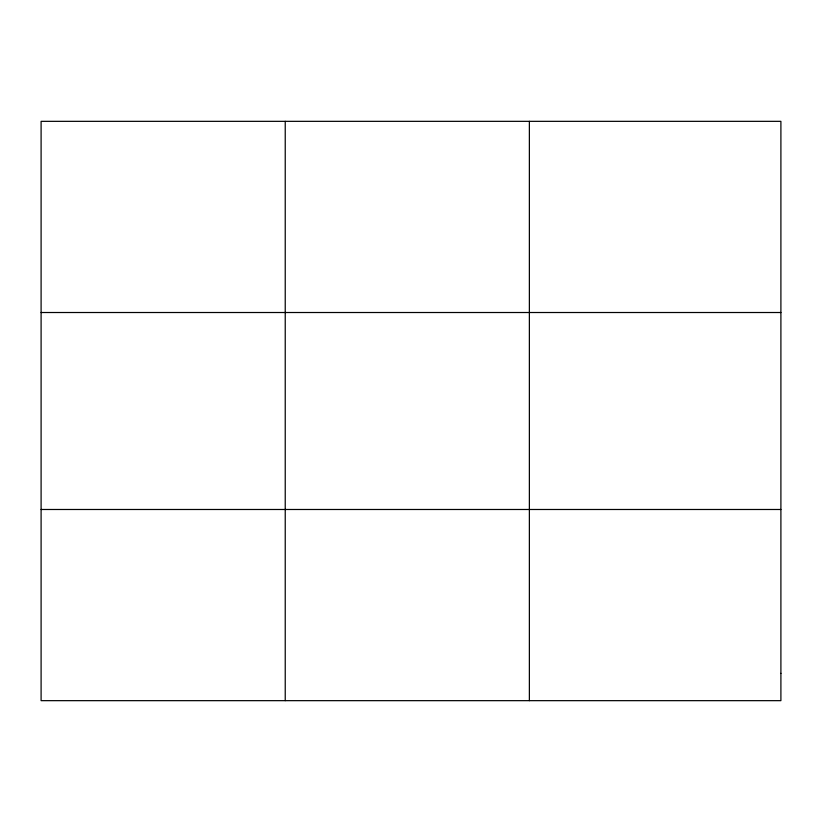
<?xml version="1.0" encoding="UTF-8"?>
<svg xmlns="http://www.w3.org/2000/svg" width="822" height="822" viewBox="0 0 822 822"><rect width="100%" height="100%" fill="white"/><g stroke="black" fill="none" stroke-linecap="round" stroke-linejoin="round"><path stroke-width="1.23" d="M285.234 121.337L285.234 700.663M529.368 121.337L529.368 700.663M41.1 312.514L780.9 312.514M41.1 509.486L780.9 509.486M780.9 673.352L780.9 700.663L41.1 700.663L41.1 121.337L780.9 121.337L780.9 673.352"/></g></svg>
